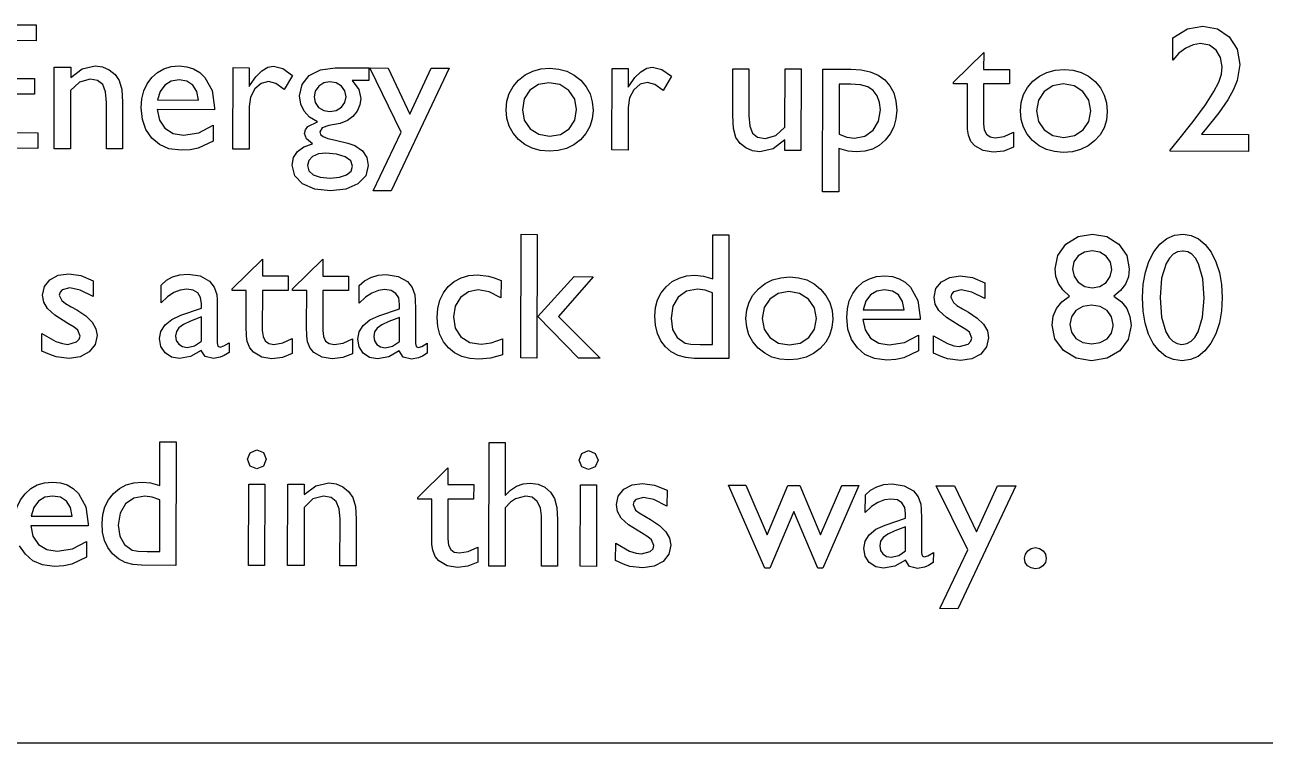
# Model space of a CAD drawing. Header units: millimetres. Extents: x -31.4 to 31.6, y -43.8 to 44.2.
# Drawn here: x 5.22 to 21.17, y -31.53 to -22.29 of the extents above; entities that cross this region are included whole.
import ezdxf

# ---------------------------------------------------------------- set-up
doc = ezdxf.new("R2010")
doc.units = ezdxf.units.MM
doc.layers.get('0').update_dxf_attribs({"linetype": 'CONTINUOUS'})

msp = doc.modelspace()

# ---------------------------------------------------------------- linework, layer by layer
for p, q in [((19.986, -22.743), (19.987, -22.454)), ((17.162, -23.026), (17.553, -22.644)), ((17.553, -22.644), (17.552, -22.861)), ((5.593, -23.881), (5.595, -22.833)), ((5.595, -22.833), (5.807, -22.834)), ((5.807, -22.834), (5.807, -22.967)), ((7.894, -23.886), (7.897, -22.838)), ((7.897, -22.838), (8.105, -22.839)), ((8.105, -22.839), (8.104, -23.079)), ((8.662, -22.938), (8.552, -23.12)), ((9.21, -22.841), (9.641, -22.842)), ((9.641, -22.842), (9.641, -23.004)), ((12.769, -23.897), (12.772, -22.85)), ((12.772, -22.85), (12.98, -22.85)), ((12.98, -22.85), (12.979, -23.09)), ((13.537, -22.949), (13.427, -23.131)), ((14.324, -23.453), (14.325, -22.853)), ((14.325, -22.853), (14.532, -22.854)), ((14.532, -22.854), (14.531, -23.452)), ((14.995, -23.604), (14.997, -22.855)), ((14.997, -22.855), (15.204, -22.855)), ((15.204, -22.855), (15.202, -23.903)), ((15.478, -24.438), (15.482, -22.856)), ((15.482, -22.856), (15.845, -22.857)), ((17.552, -22.861), (17.884, -22.862)), ((17.884, -22.862), (17.883, -23.048)), ((5.806, -23.133), (5.804, -23.881)), ((8.104, -23.079), (8.116, -23.061)), ((9.641, -23.004), (9.429, -23.004)), ((12.979, -23.09), (12.991, -23.072)), ((15.693, -23.05), (15.692, -23.695)), ((15.84, -23.05), (15.693, -23.05)), ((17.162, -23.047), (17.162, -23.026)), ((17.345, -23.047), (17.162, -23.047)), ((17.344, -23.512), (17.345, -23.047)), ((17.552, -23.048), (17.551, -23.561)), ((17.883, -23.048), (17.552, -23.048)), ((6.267, -23.882), (6.268, -23.286)), ((6.475, -23.284), (6.474, -23.883)), ((6.925, -23.254), (7.453, -23.255)), ((7.657, -23.38), (6.92, -23.378)), ((7.657, -23.354), (7.657, -23.38)), ((8.104, -23.339), (8.102, -23.887)), ((12.979, -23.35), (12.978, -23.898)), ((7.639, -23.58), (7.638, -23.783)), ((14.994, -23.903), (14.995, -23.769)), ((17.935, -23.667), (17.935, -23.86)), ((20.402, -23.637), (20.353, -23.695)), ((20.353, -23.695), (20.959, -23.697)), ((20.959, -23.697), (20.958, -23.916)), ((5.804, -23.881), (5.593, -23.881)), ((6.474, -23.883), (6.267, -23.882)), ((8.102, -23.887), (7.894, -23.886)), ((12.978, -23.898), (12.769, -23.897)), ((15.202, -23.903), (14.994, -23.903)), ((15.691, -23.878), (15.69, -24.438)), ((19.952, -23.898), (20.047, -23.786)), ((19.952, -23.914), (19.952, -23.898)), ((20.958, -23.916), (19.952, -23.914)), ((15.69, -24.438), (15.478, -24.438)), ((14.066, -25.553), (14.067, -24.988)), ((14.067, -24.988), (14.276, -24.988)), ((14.276, -24.988), (14.272, -26.579)), ((20.119, -25.198), (20.108, -25.198)), ((7.884, -25.683), (8.275, -25.301)), ((8.275, -25.301), (8.274, -25.518)), ((8.661, -25.685), (9.051, -25.303)), ((9.051, -25.303), (9.051, -25.519)), ((8.274, -25.518), (8.605, -25.518)), ((8.605, -25.518), (8.605, -25.705)), ((9.051, -25.519), (9.382, -25.52)), ((9.382, -25.52), (9.382, -25.707)), ((6.098, -25.579), (6.097, -25.784)), ((6.97, -25.863), (6.971, -25.637)), ((7.884, -25.704), (7.884, -25.683)), ((8.661, -25.705), (8.661, -25.685)), ((9.519, -25.869), (9.52, -25.642)), ((11.343, -25.577), (11.342, -25.798)), ((17.566, -25.605), (17.566, -25.81)), ((8.066, -25.704), (7.884, -25.704)), ((8.065, -26.169), (8.066, -25.704)), ((8.274, -25.704), (8.272, -26.218)), ((8.605, -25.705), (8.274, -25.704)), ((8.843, -25.706), (8.661, -25.705)), ((8.842, -26.17), (8.843, -25.706)), ((9.05, -25.706), (9.049, -26.22)), ((9.382, -25.707), (9.05, -25.706)), ((14.064, -26.401), (14.065, -25.737)), ((5.812, -25.914), (5.886, -25.956)), ((7.224, -26.024), (7.49, -25.934)), ((7.49, -25.934), (7.49, -25.878)), ((7.693, -25.934), (7.692, -26.38)), ((9.773, -26.03), (10.038, -25.94)), ((10.038, -25.94), (10.038, -25.884)), ((10.242, -25.94), (10.241, -26.385)), ((16.002, -25.954), (16.529, -25.955)), ((17.281, -25.941), (17.355, -25.983)), ((7.489, -26.045), (7.35, -26.099)), ((7.489, -26.356), (7.489, -26.045)), ((10.038, -26.051), (9.899, -26.105)), ((10.037, -26.362), (10.038, -26.051)), ((16.734, -26.079), (15.997, -26.078)), ((16.734, -26.053), (16.734, -26.079)), ((19.217, -26.164), (19.218, -26.141)), ((5.437, -26.484), (5.438, -26.26)), ((8.657, -26.324), (8.657, -26.517)), ((9.434, -26.326), (9.433, -26.519)), ((11.364, -26.328), (11.364, -26.533)), ((16.715, -26.28), (16.715, -26.483)), ((16.906, -26.51), (16.907, -26.287)), ((7.846, -26.378), (7.846, -26.504)), ((10.395, -26.384), (10.394, -26.51)), ((13.903, -26.401), (14.064, -26.401)), ((14.272, -26.579), (13.829, -26.578)), ((6.955, -28.215), (6.956, -27.65)), ((6.956, -27.65), (7.164, -27.65)), ((7.164, -27.65), (7.161, -29.241)), ((11.188, -29.251), (11.191, -27.66)), ((11.191, -27.66), (11.398, -27.66)), ((11.398, -27.66), (11.397, -28.341)), ((10.271, -28.367), (10.661, -27.985)), ((10.661, -27.985), (10.66, -28.202)), ((8.597, -29.245), (8.599, -28.197)), ((8.599, -28.197), (8.811, -28.197)), ((8.811, -28.197), (8.811, -28.331)), ((10.66, -28.202), (10.992, -28.202)), ((10.992, -28.202), (10.991, -28.389)), ((6.953, -29.063), (6.954, -28.399)), ((10.271, -28.388), (10.271, -28.367)), ((10.453, -28.388), (10.271, -28.388)), ((10.452, -28.853), (10.453, -28.388)), ((10.66, -28.388), (10.659, -28.902)), ((10.991, -28.389), (10.66, -28.388)), ((13.479, -28.274), (13.478, -28.479)), ((16.029, -28.563), (16.03, -28.336)), ((8.81, -28.497), (8.809, -29.245)), ((11.397, -28.501), (11.395, -29.251)), ((5.298, -28.607), (5.825, -28.608)), ((6.03, -28.707), (6.03, -28.733)), ((9.271, -29.246), (9.272, -28.649)), ((9.48, -28.648), (9.478, -29.247)), ((11.862, -29.252), (11.863, -28.604)), ((12.07, -28.656), (12.069, -29.253)), ((13.193, -28.61), (13.267, -28.652)), ((16.283, -28.724), (16.548, -28.633)), ((16.548, -28.633), (16.548, -28.577)), ((16.752, -28.634), (16.751, -29.079)), ((6.03, -28.733), (5.293, -28.731)), ((16.548, -28.745), (16.409, -28.798)), ((16.547, -29.056), (16.548, -28.745)), ((6.011, -28.933), (6.011, -29.136)), ((11.043, -29.008), (11.043, -29.201)), ((12.818, -29.179), (12.819, -28.956)), ((6.792, -29.063), (6.953, -29.063)), ((16.905, -29.077), (16.904, -29.204)), ((7.161, -29.241), (6.718, -29.24)), ((8.809, -29.245), (8.597, -29.245)), ((9.478, -29.247), (9.271, -29.246)), ((11.395, -29.251), (11.188, -29.251)), ((12.069, -29.253), (11.862, -29.252)), ((27.721, -31.529), (-28, -31.529))]:
    msp.add_line(p, q)
for points in [[(4.463, -22.287), (5.365, -22.289), (5.365, -22.492), (4.69, -22.49), (4.689, -22.976), (5.341, -22.977), (5.34, -23.181), (4.689, -23.179), (4.688, -23.674), (5.384, -23.675), (5.383, -23.878), (4.459, -23.876)], [(10.443, -22.844), (10.676, -22.845), (9.931, -24.425), (9.7, -24.424), (10.058, -23.667), (9.655, -22.842), (9.891, -22.843), (10.172, -23.435)], [(11.603, -24.982), (11.81, -24.983), (11.806, -26.574), (11.599, -26.573)], [(12.283, -25.527), (12.53, -25.528), (12.081, -26.04), (12.618, -26.575), (12.34, -26.575), (11.817, -26.04)], [(8.097, -28.196), (8.304, -28.196), (8.302, -29.244), (8.095, -29.243)], [(12.365, -28.206), (12.572, -28.206), (12.57, -29.254), (12.363, -29.253)], [(15.726, -28.213), (15.948, -28.214), (15.483, -29.279), (15.418, -29.279), (15.109, -28.548), (14.802, -29.277), (14.735, -29.277), (14.27, -28.21), (14.492, -28.211), (14.765, -28.847), (15.033, -28.212), (15.187, -28.212), (15.451, -28.848)], [(17.731, -28.218), (17.965, -28.219), (17.22, -29.799), (16.988, -29.798), (17.347, -29.041), (16.943, -28.216), (17.179, -28.217), (17.46, -28.809)]]:
    msp.add_lwpolyline(points, close=True)
for points in [[(19.987, -22.454), (20.176, -22.341), (20.37, -22.304)], [(20.37, -22.304), (20.56, -22.339), (20.712, -22.443)], [(20.712, -22.443), (20.814, -22.601), (20.847, -22.797)], [(20.153, -22.586), (20.065, -22.653), (19.986, -22.743)], [(20.342, -22.529), (20.247, -22.543), (20.153, -22.586)], [(20.544, -22.612), (20.456, -22.55), (20.342, -22.529)], [(20.62, -22.827), (20.601, -22.706), (20.544, -22.612)], [(5.807, -22.967), (5.955, -22.852), (6.122, -22.814)], [(6.122, -22.814), (6.217, -22.827), (6.304, -22.865)], [(6.85, -22.966), (6.923, -22.9), (7.006, -22.853), (7.099, -22.825), (7.202, -22.816)], [(7.202, -22.816), (7.301, -22.826), (7.389, -22.853), (7.467, -22.899), (7.534, -22.963)], [(20.847, -22.797), (20.812, -23.002)], [(6.304, -22.865), (6.378, -22.925), (6.432, -23.005)], [(6.713, -23.354), (6.722, -23.24), (6.748, -23.137), (6.79, -23.046), (6.85, -22.966)], [(7.534, -22.963), (7.627, -23.134), (7.657, -23.354)], [(8.116, -23.061), (8.191, -22.955), (8.267, -22.879), (8.342, -22.834), (8.417, -22.819)], [(8.417, -22.819), (8.537, -22.849), (8.662, -22.938)], [(8.752, -23.202), (8.783, -23.053), (8.874, -22.939)], [(8.874, -22.939), (9.02, -22.865), (9.21, -22.841)], [(11.57, -22.998), (11.655, -22.931), (11.751, -22.883), (11.857, -22.855), (11.972, -22.846)], [(11.972, -22.846), (12.087, -22.856), (12.191, -22.885), (12.285, -22.933), (12.369, -23.001)], [(12.991, -23.072), (13.066, -22.966), (13.142, -22.891), (13.217, -22.845), (13.292, -22.83)], [(13.292, -22.83), (13.412, -22.86), (13.537, -22.949)], [(15.845, -22.857), (15.977, -22.866), (16.093, -22.892), (16.194, -22.936), (16.279, -22.997)], [(18.185, -23.014), (18.271, -22.947), (18.366, -22.899), (18.472, -22.87), (18.587, -22.861)], [(18.587, -22.861), (18.702, -22.871), (18.806, -22.9), (18.9, -22.949), (18.985, -23.017)], [(20.579, -23.023), (20.61, -22.924), (20.62, -22.827)], [(6.056, -22.987), (5.92, -23.023), (5.806, -23.133)], [(6.22, -23.057), (6.154, -23.004), (6.056, -22.987)], [(6.268, -23.286), (6.256, -23.148), (6.22, -23.057)], [(6.432, -23.005), (6.465, -23.118), (6.475, -23.284)], [(7.018, -23.063), (6.959, -23.144), (6.925, -23.254)], [(7.201, -22.996), (7.1, -23.013), (7.018, -23.063)], [(7.379, -23.064), (7.302, -23.013), (7.201, -22.996)], [(7.453, -23.255), (7.43, -23.145), (7.379, -23.064)], [(8.177, -23.112), (8.122, -23.217), (8.104, -23.339)], [(8.352, -23.017), (8.258, -23.041), (8.177, -23.112)], [(8.552, -23.12), (8.448, -23.043), (8.352, -23.017)], [(8.998, -23.078), (8.954, -23.14), (8.939, -23.214)], [(9.142, -23.021), (9.064, -23.035), (8.998, -23.078)], [(9.29, -23.076), (9.223, -23.035), (9.142, -23.021)], [(9.349, -23.213), (9.334, -23.138), (9.29, -23.076)], [(9.429, -23.004), (9.514, -23.118)], [(9.514, -23.118), (9.538, -23.235)], [(11.41, -23.381), (11.42, -23.27), (11.45, -23.17), (11.5, -23.079), (11.57, -22.998)], [(11.715, -23.13), (11.643, -23.241), (11.619, -23.379)], [(11.96, -23.032), (11.825, -23.056), (11.715, -23.13)], [(12.215, -23.131), (12.101, -23.057), (11.96, -23.032)], [(12.316, -23.378), (12.291, -23.242), (12.215, -23.131)], [(12.369, -23.001), (12.438, -23.083), (12.488, -23.175), (12.517, -23.277), (12.527, -23.389)], [(13.052, -23.124), (12.997, -23.228), (12.979, -23.35)], [(13.227, -23.028), (13.133, -23.052), (13.052, -23.124)], [(13.427, -23.131), (13.323, -23.054), (13.227, -23.028)], [(16.061, -23.087), (15.968, -23.06), (15.84, -23.05)], [(16.18, -23.202), (16.129, -23.134), (16.061, -23.087)], [(16.279, -22.997), (16.347, -23.073), (16.395, -23.164), (16.424, -23.268), (16.434, -23.385)], [(18.025, -23.396), (18.035, -23.286), (18.065, -23.185), (18.115, -23.095), (18.185, -23.014)], [(18.576, -23.048), (18.44, -23.072), (18.331, -23.145)], [(18.83, -23.146), (18.716, -23.072), (18.576, -23.048)], [(18.985, -23.017), (19.054, -23.099), (19.103, -23.191), (19.132, -23.293), (19.142, -23.404)], [(20.405, -23.315), (20.515, -23.145), (20.579, -23.023)], [(20.812, -23.002), (20.766, -23.118), (20.693, -23.252)], [(8.982, -23.534), (8.881, -23.475), (8.809, -23.4), (8.766, -23.309), (8.752, -23.202)], [(8.939, -23.214), (8.953, -23.288), (8.997, -23.349)], [(9.289, -23.348), (9.334, -23.287), (9.349, -23.213)], [(9.538, -23.235), (9.526, -23.316), (9.491, -23.397)], [(16.224, -23.383), (16.213, -23.286), (16.18, -23.202)], [(18.331, -23.145), (18.259, -23.256), (18.234, -23.394)], [(18.931, -23.394), (18.906, -23.257), (18.83, -23.146)], [(20.693, -23.252), (20.578, -23.419), (20.402, -23.637)], [(6.776, -23.635), (6.729, -23.504), (6.713, -23.354)], [(6.92, -23.378), (6.949, -23.513), (7.02, -23.618)], [(8.997, -23.349), (9.062, -23.388), (9.143, -23.402)], [(9.143, -23.402), (9.224, -23.388), (9.289, -23.348)], [(9.491, -23.397), (9.437, -23.466), (9.37, -23.517)], [(11.567, -23.761), (11.498, -23.68), (11.449, -23.59), (11.419, -23.49), (11.41, -23.381)], [(11.619, -23.379), (11.643, -23.516), (11.716, -23.625)], [(12.218, -23.625), (12.291, -23.515), (12.316, -23.378)], [(12.527, -23.389), (12.516, -23.497), (12.486, -23.596), (12.436, -23.686), (12.365, -23.765)], [(14.365, -23.736), (14.334, -23.623), (14.324, -23.453)], [(14.531, -23.452), (14.542, -23.592), (14.577, -23.683)], [(16.13, -23.643), (16.201, -23.528), (16.224, -23.383)], [(16.434, -23.385), (16.424, -23.498), (16.397, -23.6), (16.351, -23.691), (16.286, -23.772)], [(18.182, -23.777), (18.113, -23.696), (18.064, -23.605), (18.034, -23.505), (18.025, -23.396)], [(18.234, -23.394), (18.258, -23.531), (18.332, -23.64)], [(18.833, -23.64), (18.906, -23.53), (18.931, -23.394)], [(19.142, -23.404), (19.132, -23.513), (19.101, -23.612), (19.051, -23.701), (18.98, -23.781)], [(20.047, -23.786), (20.249, -23.529), (20.405, -23.315)], [(7.26, -23.707), (7.457, -23.676), (7.639, -23.58)], [(8.816, -23.685), (8.827, -23.638), (8.86, -23.594)], [(8.86, -23.594), (8.982, -23.534)], [(9.129, -23.584), (9.041, -23.612), (9.012, -23.664)], [(9.37, -23.517), (9.273, -23.555), (9.129, -23.584)], [(14.743, -23.748), (14.88, -23.712), (14.995, -23.604)], [(17.356, -23.705), (17.346, -23.631), (17.344, -23.512)], [(17.551, -23.561), (17.56, -23.64), (17.588, -23.696), (17.634, -23.73), (17.699, -23.741)], [(6.948, -23.828), (6.852, -23.744), (6.776, -23.635)], [(7.02, -23.618), (7.127, -23.684), (7.26, -23.707)], [(8.92, -23.819), (8.842, -23.752), (8.816, -23.685)], [(9.012, -23.664), (9.022, -23.698), (9.055, -23.725)], [(9.055, -23.725), (9.117, -23.748), (9.214, -23.773)], [(9.214, -23.773), (9.372, -23.811), (9.461, -23.84)], [(11.961, -23.914), (11.848, -23.904), (11.744, -23.875), (11.651, -23.828), (11.567, -23.761)], [(11.716, -23.625), (11.828, -23.696), (11.968, -23.72)], [(12.365, -23.765), (12.28, -23.831), (12.184, -23.877), (12.077, -23.905), (11.961, -23.914)], [(11.968, -23.72), (12.107, -23.697), (12.218, -23.625)], [(14.491, -23.871), (14.418, -23.812), (14.365, -23.736)], [(14.577, -23.683), (14.642, -23.732), (14.743, -23.748)], [(14.995, -23.769), (14.843, -23.881)], [(15.692, -23.695), (15.79, -23.732), (15.892, -23.744)], [(15.892, -23.744), (16.025, -23.719), (16.13, -23.643)], [(16.286, -23.772), (16.208, -23.838), (16.12, -23.886), (16.022, -23.914), (15.913, -23.923)], [(17.388, -23.787), (17.356, -23.705)], [(17.699, -23.741), (17.814, -23.723), (17.935, -23.667)], [(18.332, -23.64), (18.443, -23.712), (18.583, -23.736)], [(18.583, -23.736), (18.722, -23.712), (18.833, -23.64)], [(7.228, -23.9), (7.071, -23.882), (6.948, -23.828)], [(7.448, -23.874), (7.346, -23.894), (7.228, -23.9)], [(7.638, -23.783), (7.448, -23.874)], [(8.657, -24.093), (8.673, -23.996), (8.723, -23.918), (8.805, -23.859), (8.92, -23.819)], [(9.461, -23.84), (9.561, -23.908)], [(9.561, -23.908), (9.617, -23.993), (9.636, -24.097)], [(14.674, -23.92), (14.579, -23.908), (14.491, -23.871)], [(14.843, -23.881), (14.674, -23.92)], [(15.913, -23.923), (15.808, -23.912), (15.691, -23.878)], [(17.437, -23.843), (17.388, -23.787)], [(17.674, -23.927), (17.544, -23.906), (17.437, -23.843)], [(17.935, -23.86), (17.81, -23.911), (17.674, -23.927)], [(18.576, -23.929), (18.463, -23.919), (18.36, -23.891), (18.266, -23.843), (18.182, -23.777)], [(18.98, -23.781), (18.895, -23.846), (18.799, -23.892), (18.693, -23.92), (18.576, -23.929)], [(8.789, -24.332), (8.69, -24.228), (8.657, -24.093)], [(8.919, -23.982), (8.869, -24.032), (8.852, -24.096)], [(9.091, -23.938), (8.995, -23.949), (8.919, -23.982)], [(9.338, -23.984), (9.228, -23.95), (9.091, -23.938)], [(9.433, -24.104), (9.409, -24.037), (9.338, -23.984)], [(8.852, -24.096), (8.87, -24.166), (8.925, -24.217), (9.016, -24.248), (9.144, -24.258)], [(9.144, -24.258), (9.266, -24.248), (9.357, -24.217)], [(9.357, -24.217), (9.414, -24.169), (9.433, -24.104)], [(9.636, -24.097), (9.602, -24.231), (9.502, -24.335)], [(9.148, -24.423), (8.946, -24.4), (8.789, -24.332)], [(9.502, -24.335), (9.347, -24.401), (9.148, -24.423)], [(18.611, -25.109), (18.767, -25.011), (18.954, -24.979)], [(18.954, -24.979), (19.137, -25.012), (19.289, -25.109)], [(19.741, -25.208), (19.819, -25.109), (19.908, -25.038), (20.007, -24.995), (20.118, -24.982)], [(20.118, -24.982), (20.222, -24.996), (20.317, -25.039), (20.402, -25.112), (20.478, -25.212)], [(18.47, -25.425), (18.505, -25.253), (18.611, -25.109)], [(18.949, -25.195), (18.848, -25.211), (18.767, -25.261)], [(19.128, -25.263), (19.048, -25.212), (18.949, -25.195)], [(19.289, -25.109), (19.392, -25.253), (19.426, -25.427)], [(19.595, -25.797), (19.605, -25.624), (19.632, -25.469), (19.678, -25.33), (19.741, -25.208)], [(20.108, -25.198), (20.046, -25.208), (19.99, -25.238), (19.941, -25.288), (19.899, -25.359)], [(20.316, -25.362), (20.277, -25.29), (20.231, -25.239), (20.178, -25.208), (20.119, -25.198)], [(18.767, -25.261), (18.714, -25.336), (18.696, -25.43)], [(19.2, -25.434), (19.182, -25.339), (19.128, -25.263)], [(19.899, -25.359), (19.842, -25.548), (19.822, -25.795)], [(20.389, -25.803), (20.371, -25.555), (20.316, -25.362)], [(20.478, -25.212), (20.541, -25.335), (20.585, -25.473), (20.612, -25.626), (20.62, -25.795)], [(5.54, -25.567), (5.648, -25.51), (5.782, -25.491)], [(5.782, -25.491), (5.938, -25.513), (6.098, -25.579)], [(6.971, -25.637), (7.038, -25.574), (7.118, -25.53), (7.212, -25.504), (7.319, -25.495)], [(7.319, -25.495), (7.471, -25.518), (7.591, -25.584)], [(9.52, -25.642), (9.587, -25.58), (9.667, -25.536), (9.761, -25.51), (9.867, -25.501)], [(9.867, -25.501), (10.02, -25.523), (10.139, -25.59)], [(10.664, -25.654), (10.741, -25.588), (10.829, -25.541), (10.929, -25.513), (11.039, -25.504)], [(11.039, -25.504), (11.184, -25.52)], [(11.184, -25.52), (11.256, -25.542), (11.343, -25.577)], [(13.467, -25.656), (13.545, -25.591), (13.633, -25.545), (13.73, -25.517), (13.838, -25.508)], [(13.838, -25.508), (13.948, -25.519), (14.066, -25.553)], [(15.926, -25.665), (15.999, -25.6), (16.082, -25.553), (16.175, -25.525), (16.279, -25.516)], [(16.279, -25.516), (16.378, -25.525), (16.466, -25.553), (16.544, -25.598), (16.611, -25.662)], [(17.008, -25.594), (17.116, -25.537), (17.251, -25.518)], [(17.251, -25.518), (17.407, -25.54), (17.566, -25.605)], [(18.513, -25.614), (18.48, -25.526), (18.47, -25.425)], [(18.696, -25.43), (18.715, -25.522), (18.77, -25.6)], [(19.127, -25.602), (19.181, -25.525), (19.2, -25.434)], [(19.426, -25.427), (19.414, -25.529), (19.376, -25.622), (19.314, -25.705), (19.227, -25.779)], [(5.446, -25.764), (5.469, -25.654), (5.54, -25.567)], [(5.796, -25.671), (5.698, -25.697)], [(6.097, -25.784), (5.93, -25.7), (5.796, -25.671)], [(7.301, -25.689), (7.217, -25.699), (7.134, -25.732), (7.051, -25.787), (6.97, -25.863)], [(7.49, -25.878), (7.478, -25.795), (7.443, -25.736), (7.384, -25.701), (7.301, -25.689)], [(7.591, -25.584), (7.652, -25.661)], [(7.652, -25.661), (7.686, -25.755)], [(10.139, -25.59), (10.201, -25.667)], [(10.201, -25.667), (10.234, -25.761)], [(10.521, -26.052), (10.53, -25.935), (10.557, -25.829), (10.602, -25.736), (10.664, -25.654)], [(13.321, -26.036), (13.33, -25.926), (13.358, -25.826), (13.403, -25.736), (13.467, -25.656)], [(13.87, -25.688), (13.73, -25.713), (13.622, -25.789)], [(14.065, -25.737), (13.968, -25.7), (13.87, -25.688)], [(14.494, -26.066), (14.504, -25.956), (14.534, -25.856), (14.584, -25.765), (14.654, -25.684)], [(14.654, -25.684), (14.74, -25.617), (14.835, -25.569), (14.941, -25.541), (15.057, -25.531)], [(15.057, -25.531), (15.171, -25.541), (15.276, -25.57), (15.37, -25.619), (15.454, -25.687)], [(15.454, -25.687), (15.523, -25.769), (15.572, -25.861), (15.602, -25.963), (15.611, -26.075)], [(15.79, -26.053), (15.799, -25.939), (15.824, -25.837), (15.867, -25.745), (15.926, -25.665)], [(16.611, -25.662), (16.704, -25.833), (16.734, -26.053)], [(16.915, -25.791), (16.938, -25.681), (17.008, -25.594)], [(18.658, -25.778), (18.571, -25.696), (18.513, -25.614)], [(18.77, -25.6), (18.853, -25.653), (18.95, -25.671)], [(18.95, -25.671), (19.046, -25.654), (19.127, -25.602)], [(5.507, -25.937), (5.461, -25.854), (5.446, -25.764)], [(5.698, -25.697), (5.67, -25.727), (5.661, -25.764)], [(5.661, -25.764), (5.694, -25.834)], [(5.694, -25.834), (5.741, -25.871), (5.812, -25.914)], [(7.686, -25.755), (7.692, -25.824), (7.693, -25.934)], [(9.85, -25.694), (9.765, -25.705), (9.682, -25.738), (9.6, -25.793), (9.519, -25.869)], [(10.038, -25.884), (10.027, -25.801), (9.991, -25.742), (9.932, -25.706), (9.85, -25.694)], [(10.234, -25.761), (10.24, -25.829), (10.242, -25.94)], [(10.821, -25.796), (10.753, -25.907), (10.73, -26.046)], [(11.051, -25.697), (10.924, -25.722), (10.821, -25.796)], [(11.342, -25.798), (11.191, -25.723), (11.051, -25.697)], [(13.622, -25.789), (13.554, -25.907), (13.531, -26.062)], [(14.8, -25.815), (14.728, -25.926), (14.704, -26.064)], [(15.045, -25.718), (14.909, -25.742), (14.8, -25.815)], [(15.3, -25.816), (15.185, -25.743), (15.045, -25.718)], [(15.4, -26.064), (15.375, -25.927), (15.3, -25.816)], [(16.095, -25.762), (16.036, -25.844), (16.002, -25.954)], [(16.278, -25.696), (16.177, -25.712), (16.095, -25.762)], [(16.456, -25.763), (16.378, -25.713), (16.278, -25.696)], [(16.529, -25.955), (16.507, -25.845), (16.456, -25.763)], [(16.976, -25.964), (16.93, -25.881), (16.915, -25.791)], [(17.166, -25.724), (17.139, -25.753), (17.13, -25.791)], [(17.13, -25.791), (17.163, -25.861)], [(17.264, -25.698), (17.166, -25.724)], [(17.566, -25.81), (17.398, -25.726), (17.264, -25.698)], [(18.432, -26.151), (18.446, -26.036), (18.489, -25.936), (18.559, -25.85), (18.658, -25.778)], [(19.227, -25.779), (19.324, -25.85), (19.393, -25.937), (19.434, -26.039), (19.448, -26.155)], [(19.734, -26.386), (19.673, -26.266), (19.63, -26.127), (19.604, -25.971), (19.595, -25.797)], [(19.822, -25.795), (19.84, -26.047), (19.896, -26.238)], [(20.312, -26.239), (20.369, -26.05), (20.389, -25.803)], [(20.62, -25.795), (20.611, -25.967), (20.584, -26.123), (20.538, -26.261), (20.475, -26.383)], [(5.77, -26.128), (5.604, -26.024), (5.507, -25.937)], [(5.886, -25.956), (6.001, -26.033), (6.082, -26.113), (6.131, -26.197), (6.147, -26.285)], [(17.238, -26.155), (17.073, -26.051), (16.976, -25.964)], [(17.163, -25.861), (17.209, -25.897), (17.281, -25.941)], [(17.355, -25.983), (17.469, -26.059), (17.551, -26.139), (17.6, -26.223), (17.616, -26.312)], [(18.739, -25.962), (18.681, -26.042), (18.662, -26.142)], [(18.938, -25.893), (18.827, -25.91), (18.739, -25.962)], [(19.139, -25.963), (19.05, -25.911), (18.938, -25.893)], [(19.218, -26.141), (19.198, -26.042), (19.139, -25.963)], [(5.899, -26.216), (5.852, -26.179), (5.77, -26.128)], [(6.95, -26.324), (6.968, -26.231), (7.021, -26.148)], [(7.021, -26.148), (7.108, -26.078), (7.224, -26.024)], [(7.35, -26.099), (7.26, -26.141), (7.2, -26.184)], [(8.077, -26.362), (8.068, -26.288), (8.065, -26.169)], [(9.499, -26.33), (9.517, -26.237), (9.57, -26.154)], [(9.57, -26.154), (9.656, -26.084), (9.773, -26.03)], [(9.899, -26.105), (9.808, -26.147), (9.748, -26.19)], [(10.666, -26.443), (10.602, -26.364), (10.557, -26.273), (10.53, -26.169), (10.521, -26.052)], [(10.73, -26.046), (10.754, -26.19), (10.827, -26.301)], [(13.458, -26.431), (13.398, -26.351), (13.355, -26.258), (13.329, -26.153), (13.321, -26.036)], [(13.531, -26.062), (13.55, -26.205), (13.61, -26.311)], [(14.651, -26.447), (14.582, -26.366), (14.533, -26.275), (14.504, -26.175), (14.494, -26.066)], [(14.704, -26.064), (14.728, -26.201), (14.801, -26.311)], [(15.302, -26.311), (15.376, -26.201), (15.4, -26.064)], [(15.611, -26.075), (15.601, -26.183), (15.571, -26.282), (15.52, -26.371), (15.45, -26.451)], [(15.853, -26.335), (15.806, -26.203), (15.79, -26.053)], [(15.997, -26.078), (16.026, -26.213), (16.097, -26.317)], [(17.368, -26.243), (17.321, -26.205), (17.238, -26.155)], [(18.578, -26.477), (18.468, -26.329), (18.432, -26.151)], [(18.662, -26.142), (18.681, -26.242), (18.74, -26.322)], [(19.14, -26.329), (19.198, -26.256), (19.217, -26.164)], [(19.448, -26.155), (19.411, -26.335), (19.303, -26.481)], [(5.438, -26.26), (5.616, -26.361)], [(5.883, -26.367), (5.918, -26.332), (5.93, -26.291)], [(5.93, -26.291), (5.899, -26.216)], [(6.147, -26.285), (6.122, -26.402), (6.045, -26.496)], [(7.022, -26.507), (6.968, -26.425), (6.95, -26.324)], [(7.2, -26.184), (7.167, -26.231), (7.156, -26.289)], [(7.156, -26.289), (7.166, -26.348), (7.197, -26.395)], [(8.272, -26.218), (8.282, -26.297), (8.309, -26.353), (8.356, -26.387), (8.421, -26.398)], [(8.421, -26.398), (8.536, -26.38), (8.657, -26.324)], [(8.854, -26.364), (8.845, -26.29), (8.842, -26.17)], [(9.049, -26.22), (9.058, -26.299), (9.086, -26.355), (9.133, -26.389), (9.198, -26.4)], [(9.198, -26.4), (9.313, -26.382), (9.434, -26.326)], [(9.748, -26.19), (9.716, -26.237), (9.705, -26.295)], [(9.705, -26.295), (9.715, -26.354), (9.746, -26.401)], [(10.827, -26.301), (10.941, -26.373), (11.089, -26.397)], [(11.089, -26.397), (11.218, -26.379), (11.364, -26.328)], [(13.61, -26.311), (13.711, -26.382)], [(14.801, -26.311), (14.913, -26.382), (15.052, -26.406)], [(15.052, -26.406), (15.191, -26.382), (15.302, -26.311)], [(16.097, -26.317), (16.203, -26.384), (16.337, -26.406)], [(16.337, -26.406), (16.534, -26.375), (16.715, -26.28)], [(16.907, -26.287), (17.085, -26.388)], [(17.352, -26.394), (17.387, -26.359), (17.398, -26.318)], [(17.398, -26.318), (17.368, -26.243)], [(17.616, -26.312), (17.59, -26.429), (17.514, -26.523)], [(18.74, -26.322), (18.83, -26.374), (18.944, -26.392)], [(18.944, -26.392), (19.052, -26.376), (19.14, -26.329)], [(19.896, -26.238), (19.937, -26.309), (19.985, -26.359), (20.04, -26.389), (20.103, -26.399)], [(20.103, -26.399), (20.166, -26.389), (20.221, -26.359), (20.27, -26.309), (20.312, -26.239)], [(5.621, -26.558), (5.538, -26.529), (5.437, -26.484)], [(5.616, -26.361), (5.701, -26.389), (5.771, -26.399)], [(5.771, -26.399), (5.883, -26.367)], [(7.197, -26.395), (7.245, -26.426), (7.305, -26.437)], [(7.486, -26.477), (7.35, -26.554), (7.205, -26.579)], [(7.305, -26.437), (7.4, -26.417), (7.489, -26.356)], [(7.643, -26.582), (7.537, -26.556), (7.486, -26.477)], [(7.692, -26.38), (7.701, -26.42), (7.729, -26.433)], [(7.729, -26.433), (7.777, -26.419), (7.846, -26.378)], [(8.11, -26.444), (8.077, -26.362)], [(8.159, -26.5), (8.11, -26.444)], [(8.887, -26.446), (8.854, -26.364)], [(8.936, -26.502), (8.887, -26.446)], [(9.571, -26.513), (9.517, -26.43), (9.499, -26.33)], [(9.746, -26.401), (9.794, -26.432), (9.854, -26.443)], [(10.035, -26.483), (9.898, -26.559), (9.753, -26.585)], [(9.854, -26.443), (9.949, -26.423), (10.037, -26.362)], [(10.192, -26.588), (10.086, -26.562), (10.035, -26.483)], [(10.241, -26.385), (10.25, -26.426), (10.277, -26.439)], [(10.277, -26.439), (10.325, -26.425), (10.395, -26.384)], [(11.058, -26.59), (10.941, -26.581), (10.837, -26.553), (10.745, -26.507), (10.666, -26.443)], [(13.829, -26.578), (13.719, -26.569), (13.62, -26.541), (13.533, -26.495), (13.458, -26.431)], [(13.711, -26.382), (13.786, -26.396), (13.903, -26.401)], [(15.045, -26.599), (14.932, -26.59), (14.829, -26.561), (14.735, -26.513), (14.651, -26.447)], [(15.45, -26.451), (15.364, -26.516), (15.268, -26.563), (15.162, -26.59), (15.045, -26.599)], [(16.025, -26.528), (15.928, -26.443), (15.853, -26.335)], [(16.715, -26.483), (16.524, -26.573)], [(17.085, -26.388), (17.17, -26.416), (17.24, -26.426)], [(17.24, -26.426), (17.352, -26.394)], [(18.941, -26.608), (18.742, -26.575), (18.578, -26.477)], [(19.303, -26.481), (19.141, -26.577), (18.941, -26.608)], [(20.105, -26.609), (19.995, -26.595), (19.896, -26.553), (19.809, -26.483), (19.734, -26.386)], [(20.475, -26.383), (20.399, -26.482), (20.311, -26.553), (20.213, -26.595), (20.105, -26.609)], [(5.787, -26.578), (5.621, -26.558)], [(6.045, -26.496), (5.931, -26.558), (5.787, -26.578)], [(7.205, -26.579), (7.104, -26.561), (7.022, -26.507)], [(7.732, -26.565), (7.643, -26.582)], [(7.846, -26.504), (7.782, -26.542), (7.732, -26.565)], [(8.396, -26.584), (8.265, -26.563), (8.159, -26.5)], [(8.657, -26.517), (8.532, -26.567), (8.396, -26.584)], [(9.172, -26.586), (9.042, -26.565), (8.936, -26.502)], [(9.433, -26.519), (9.308, -26.569), (9.172, -26.586)], [(9.753, -26.585), (9.653, -26.567), (9.571, -26.513)], [(10.28, -26.571), (10.192, -26.588)], [(10.394, -26.51), (10.331, -26.548), (10.28, -26.571)], [(11.364, -26.533), (11.209, -26.576), (11.058, -26.59)], [(16.305, -26.6), (16.148, -26.582), (16.025, -26.528)], [(16.524, -26.573), (16.423, -26.593), (16.305, -26.6)], [(17.089, -26.585), (17.007, -26.556), (16.906, -26.51)], [(17.255, -26.604), (17.089, -26.585)], [(17.514, -26.523), (17.399, -26.584), (17.255, -26.604)], [(8.116, -27.793), (8.201, -27.755)], [(8.201, -27.755), (8.288, -27.791)], [(8.08, -27.877), (8.116, -27.793)], [(8.116, -27.963), (8.08, -27.877)], [(8.288, -27.791), (8.324, -27.877)], [(8.324, -27.877), (8.288, -27.964)], [(12.348, -27.887), (12.384, -27.803)], [(12.384, -27.973), (12.348, -27.887)], [(12.384, -27.803), (12.469, -27.765)], [(12.469, -27.765), (12.556, -27.801)], [(12.556, -27.801), (12.593, -27.887)], [(12.593, -27.887), (12.556, -27.974)], [(8.2, -28), (8.116, -27.963)], [(8.288, -27.964), (8.2, -28)], [(12.468, -28.01), (12.384, -27.973)], [(12.556, -27.974), (12.468, -28.01)], [(5.222, -28.319), (5.295, -28.253), (5.378, -28.206), (5.471, -28.179), (5.575, -28.169)], [(5.575, -28.169), (5.674, -28.179), (5.762, -28.206), (5.84, -28.252), (5.907, -28.316)], [(6.356, -28.318), (6.434, -28.253), (6.521, -28.207), (6.619, -28.179), (6.727, -28.17)], [(6.727, -28.17), (6.836, -28.181), (6.955, -28.215)], [(8.811, -28.331), (8.959, -28.216), (9.127, -28.178)], [(9.127, -28.178), (9.221, -28.191), (9.309, -28.229)], [(9.309, -28.229), (9.382, -28.289), (9.436, -28.369)], [(11.397, -28.341), (11.466, -28.272), (11.543, -28.223), (11.627, -28.193), (11.72, -28.184)], [(11.72, -28.184), (11.819, -28.197), (11.907, -28.236)], [(11.907, -28.236), (11.979, -28.299), (12.03, -28.381)], [(12.921, -28.263), (13.029, -28.206), (13.164, -28.187)], [(13.164, -28.187), (13.319, -28.209), (13.479, -28.274)], [(16.03, -28.336), (16.097, -28.274), (16.177, -28.23), (16.27, -28.203), (16.377, -28.194)], [(16.377, -28.194), (16.53, -28.217), (16.649, -28.284)], [(5.086, -28.707), (5.095, -28.593), (5.12, -28.49), (5.163, -28.399), (5.222, -28.319)], [(5.574, -28.349), (5.473, -28.366), (5.391, -28.416)], [(5.752, -28.417), (5.674, -28.366), (5.574, -28.349)], [(5.907, -28.316), (6, -28.487), (6.03, -28.707)], [(6.21, -28.698), (6.219, -28.588), (6.247, -28.488), (6.292, -28.398), (6.356, -28.318)], [(6.759, -28.35), (6.619, -28.375), (6.511, -28.451)], [(6.954, -28.399), (6.857, -28.362), (6.759, -28.35)], [(9.06, -28.351), (8.924, -28.387), (8.81, -28.497)], [(9.224, -28.42), (9.159, -28.368), (9.06, -28.351)], [(9.436, -28.369), (9.469, -28.482), (9.48, -28.648)], [(11.53, -28.384), (11.466, -28.43), (11.397, -28.501)], [(11.659, -28.349), (11.53, -28.384)], [(11.807, -28.42), (11.742, -28.366), (11.659, -28.349)], [(12.03, -28.381), (12.06, -28.496), (12.07, -28.656)], [(12.827, -28.46), (12.851, -28.35), (12.921, -28.263)], [(13.079, -28.393), (13.051, -28.422), (13.042, -28.46)], [(13.177, -28.367), (13.079, -28.393)], [(13.478, -28.479), (13.311, -28.395), (13.177, -28.367)], [(16.36, -28.388), (16.275, -28.399), (16.192, -28.431), (16.11, -28.486), (16.029, -28.563)], [(16.548, -28.577), (16.537, -28.495), (16.501, -28.436), (16.442, -28.4), (16.36, -28.388)], [(16.649, -28.284), (16.71, -28.36)], [(16.71, -28.36), (16.744, -28.455)], [(5.391, -28.416), (5.332, -28.497), (5.298, -28.607)], [(5.825, -28.608), (5.803, -28.498), (5.752, -28.417)], [(6.511, -28.451), (6.443, -28.569), (6.419, -28.724)], [(9.272, -28.649), (9.26, -28.512), (9.224, -28.42)], [(11.863, -28.604), (11.849, -28.501), (11.807, -28.42)], [(12.888, -28.633), (12.842, -28.55), (12.827, -28.46)], [(13.042, -28.46), (13.075, -28.53)], [(13.075, -28.53), (13.122, -28.566), (13.193, -28.61)], [(16.744, -28.455), (16.75, -28.523), (16.752, -28.634)], [(6.347, -29.092), (6.287, -29.013), (6.244, -28.92), (6.218, -28.815), (6.21, -28.698)], [(13.151, -28.824), (12.985, -28.72), (12.888, -28.633)], [(13.267, -28.652), (13.382, -28.728), (13.463, -28.808), (13.512, -28.892), (13.528, -28.98)], [(5.293, -28.731), (5.322, -28.866), (5.393, -28.971)], [(6.419, -28.724), (6.439, -28.867), (6.499, -28.973)], [(10.464, -29.046), (10.454, -28.972), (10.452, -28.853)], [(13.28, -28.912), (13.233, -28.874), (13.151, -28.824)], [(16.009, -29.024), (16.026, -28.93), (16.08, -28.847)], [(16.08, -28.847), (16.166, -28.777), (16.283, -28.724)], [(16.409, -28.798), (16.318, -28.84), (16.258, -28.883)], [(5.321, -29.181), (5.224, -29.097), (5.149, -28.988)], [(5.393, -28.971), (5.499, -29.038), (5.633, -29.06)], [(5.633, -29.06), (5.83, -29.029), (6.011, -28.933)], [(6.499, -28.973), (6.6, -29.044)], [(10.659, -28.902), (10.668, -28.981), (10.696, -29.037), (10.742, -29.071), (10.808, -29.082)], [(10.808, -29.082), (10.922, -29.064), (11.043, -29.008)], [(12.819, -28.956), (12.998, -29.057)], [(13.264, -29.063), (13.299, -29.028), (13.311, -28.987)], [(13.311, -28.987), (13.28, -28.912)], [(13.528, -28.98), (13.503, -29.098), (13.427, -29.192)], [(16.081, -29.206), (16.027, -29.124), (16.009, -29.024)], [(16.258, -28.883), (16.226, -28.931), (16.215, -28.989)], [(16.215, -28.989), (16.225, -29.048), (16.256, -29.095)], [(18.119, -29.053), (18.163, -29.023), (18.217, -29.013)], [(18.217, -29.013), (18.27, -29.023), (18.316, -29.053)], [(5.601, -29.254), (5.444, -29.235), (5.321, -29.181)], [(6.011, -29.136), (5.82, -29.227)], [(6.718, -29.24), (6.607, -29.231), (6.509, -29.203), (6.422, -29.157), (6.347, -29.092)], [(6.6, -29.044), (6.675, -29.058), (6.792, -29.063)], [(10.497, -29.128), (10.464, -29.046)], [(10.545, -29.184), (10.497, -29.128)], [(10.782, -29.268), (10.652, -29.247), (10.545, -29.184)], [(13.002, -29.254), (12.919, -29.225), (12.818, -29.179)], [(12.998, -29.057), (13.082, -29.085), (13.152, -29.095)], [(13.152, -29.095), (13.264, -29.063)], [(13.427, -29.192), (13.312, -29.253), (13.168, -29.273)], [(16.256, -29.095), (16.304, -29.126), (16.364, -29.136)], [(16.545, -29.176), (16.408, -29.253), (16.263, -29.278)], [(16.364, -29.136), (16.459, -29.116), (16.547, -29.056)], [(16.701, -29.282), (16.596, -29.255), (16.545, -29.176)], [(16.751, -29.079), (16.76, -29.119), (16.787, -29.133)], [(16.787, -29.133), (16.835, -29.119), (16.905, -29.077)], [(18.079, -29.15), (18.089, -29.097), (18.119, -29.053)], [(18.118, -29.246), (18.088, -29.203), (18.079, -29.15)], [(18.356, -29.151), (18.346, -29.203), (18.315, -29.247)], [(18.316, -29.053), (18.346, -29.098), (18.356, -29.151)], [(5.82, -29.227), (5.719, -29.247), (5.601, -29.254)], [(11.043, -29.201), (10.918, -29.251), (10.782, -29.268)], [(13.168, -29.273), (13.002, -29.254)], [(16.263, -29.278), (16.163, -29.26), (16.081, -29.206)], [(16.79, -29.265), (16.701, -29.282)], [(16.904, -29.204), (16.841, -29.242), (16.79, -29.265)], [(18.216, -29.285), (18.163, -29.275), (18.118, -29.246)], [(18.315, -29.247), (18.27, -29.276), (18.216, -29.285)]]:
    msp.add_lwpolyline(points)

doc.saveas('drawing.dxf')
